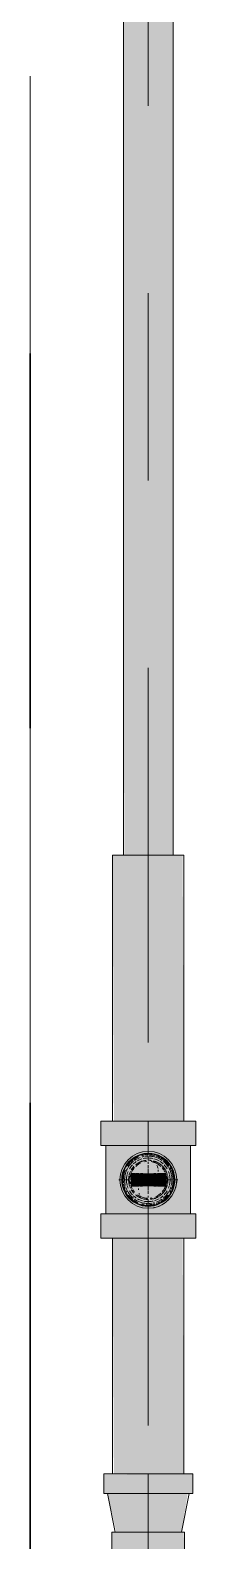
# Model space of a CAD drawing. Header units: millimetres. Extents: x -4000 to 187956, y -58990 to 162485.
# Drawn here: x 89150 to 89290, y 134144 to 135424 of the extents above; entities that cross this region are included whole.
import ezdxf

# ---------------------------------------------------------------- set-up
doc = ezdxf.new("R2010")
doc.units = ezdxf.units.MM
for name, pattern in [('Dash 1_16_', [317.5, 158.75, -158.75]), ('Grid Line', [2222.5, 1270, -317.5, 317.5, -317.5]), ('Grid Line 12_5mm', [2150, 1250, -300, 300, -300])]:
    doc.linetypes.add(name, pattern=pattern)
for name, color, linetype, lineweight in [('F-SPRN', 3, 'Continuous', 9), ('P-PIPE', 3, 'Continuous', 9), ('P-PIPE-CNTR', 3, 'Continuous', 9), ('S-GRID', 1, 'Continuous', 30)]:
    doc.layers.add(name, color=color, linetype=linetype, lineweight=lineweight)

# ---------------------------------------------------------------- blocks, each defined once
blk = doc.blocks.new('CMF2_NHAXUONG_A_rvt-1-FFS - TANG 1')
at = {"layer": 'S-GRID', "linetype": 'Grid Line 12_5mm', "lineweight": 9}
blk.add_line((89150, 161185.2), (89150, -16487.4), dxfattribs=at)
blk = doc.blocks.new('Sprinkler_Up - DN20-V339-FFS - TANG 1')
at = {"layer": 'F-SPRN', "transparency": 33554534}
for points in [[(-13.5, 0), (-3.9, 0.7), (-1.7, 2.9), (-1.2, 3.5), (-0.4, 5.6), (0.6, 4), (1.2, 3.5), (1.7, 2.9), (4.6, 0), (22, 0.9), (18, 13.1), (6.9, 21.2), (-6.9, 21.2), (-18, 13.1), (-22.2, 0)], [(0, -16.7), (4.3, -16.1), (11.8, -11.8), (16.1, -4.3), (15.3, 5.6), (11.8, 11.8), (8.3, 14.4), (0, 16.7), (-4.3, 16.1), (-11.8, 11.8), (-16.1, 4.3), (-16.1, -4.3), (-11.8, -11.8), (-8.3, -14.4)], [(0, -15.6), (7.8, -13.5), (13.5, -7.8), (15.1, -4), (14.4, 5.6), (13.5, 7.8), (7.8, 13.5), (0, 15.6), (-7.8, 13.5), (-11, 11), (-15.1, 4), (-15.1, -4), (-11, -11), (-7.8, -13.5)], [(-6.9, -21.2), (6.9, -21.2), (18, -13.1), (22, 0), (3.9, -0.7), (1.7, -2.9), (1.2, -3.5), (0.6, -4), (-0.6, -4), (-1.2, -3.5), (-1.7, -2.9), (-4.6, 0), (-22.2, 0), (-18, -13.1), (-12.4, -17.1)], [(-10.9, -5.5), (-10.9, 5.4), (-14.5, 5.4), (-14.5, -5.5)], [(-7.7, -5.5), (-7.7, 5.4), (-10.9, 5.4), (-10.9, -5.5)], [(0, -5.5), (0, 5.4), (-7.7, 5.4), (-7.7, -5.5)], [(0, 0), (5.7, 0), (2.9, 4.9), (-2.9, 4.9), (-5.7, 0)], [(2.9, -4.9), (5.7, 0), (-5.7, 0), (-2.9, -4.9)], [(0, 0), (4.6, 0), (0, 4.6), (-4.6, 0)], [(0, -4.6), (4.6, 0), (-4.6, 0)], [(0, -2.6), (1.3, 0), (-1.8, 0)], [(-1.3, 0), (1.8, 0), (0, 2.6)], [(7.7, -5.5), (7.7, 5.4), (0, 5.4), (0, -5.5)], [(10.9, -5.5), (10.9, 5.4), (7.7, 5.4), (7.7, -5.5)], [(14.5, -5.5), (14.5, 5.4), (10.9, 5.4), (10.9, -5.5)]]:
    blk.add_hatch(color=1, dxfattribs=at).paths.add_polyline_path(points)
at = {"layer": 'F-SPRN', "color": 1}
for p, q in [((-11.5, 5.4), (-14.5, 5.4)), ((-14.5, 5.4), (-11.3, 5.4)), ((-14.5, 5.4), (-14.5, 3.7)), ((-14.5, 3.3), (-14.5, 0)), ((-11.5, 5.4), (-11.5, 4)), ((-10.9, 1.9), (-10.9, 3.6)), ((-10.8, 5.4), (-8, 5.4)), ((-8.1, 5.4), (-10.8, 5.4)), ((-8.1, 5.4), (-8.1, 2.8)), ((-8.1, 2.5), (-8.1, 0.7)), ((-7.7, 4.8), (-7.7, 2.7)), ((-7.7, 4.8), (-7.7, 2.7)), ((-7.7, 2.1), (-7.7, 0.5)), ((-7.7, 2.1), (-7.7, 0.5)), ((-6.7, 5.4), (-4.7, 5.4)), ((-5.8, 3.8), (-5.8, 2.2)), ((-2.1, 0), (-2.1, 0)), ((-2.1, 0), (-2.1, -0.1)), ((0, 2.1), (-0.1, 2.1)), ((2.1, 0), (2.1, 0.1)), ((2.1, 0), (2.1, 0)), ((4.7, 5.4), (6.5, 5.4)), ((7.7, 5.4), (10.8, 5.4)), ((7.7, 5.2), (7.7, 2.7)), ((7.7, 5.2), (7.7, 2.7)), ((7.7, 2.3), (7.7, 0.5)), ((7.7, 2.3), (7.7, 0.5)), ((10.8, 5.4), (8.1, 5.4)), ((8.1, 5.4), (8.1, 2.8)), ((8.1, 2.5), (8.1, 0.4)), ((10.9, 5.4), (14.5, 5.4)), ((10.9, 3.6), (10.9, 0.2)), ((14.5, 5.4), (11.5, 5.4)), ((11.5, 5.4), (11.5, 4)), ((11.5, 3), (11.5, 0.2)), ((14.5, 5.4), (14.5, -5.5)), ((-14.5, -1.3), (-14.5, -3.7)), ((-11.1, -5.5), (-14.5, -5.5)), ((-14.5, -5.5), (-11.5, -5.5)), ((-10.9, -2.6), (-10.9, -1.3)), ((-10.8, -5.5), (-8.1, -5.5)), ((-7.8, -5.5), (-10.8, -5.5)), ((-8.1, -4.2), (-8.1, -5.5)), ((-7.7, -2.7), (-7.7, -4)), ((-7.7, -2.7), (-7.7, -4)), ((-7, -5.5), (-5.8, -5.5)), ((-4.8, -5.5), (-7, -5.5)), ((-5.8, -2.3), (-5.8, -3.8)), ((-2.1, -0.3), (-2, -0.4)), ((-2, -0.4), (-2, -0.5)), ((-2, -0.5), (-2, -0.6)), ((-2, -0.6), (-2, -0.7)), ((-2, -0.7), (-1.9, -0.7)), ((-1.9, -0.7), (-1.9, -0.8)), ((-1.9, -0.8), (-1.9, -0.9)), ((-1.9, -0.9), (-1.8, -1)), ((-1.8, -1), (-1.8, -1.1)), ((-1.8, -1), (-1.8, -1)), ((-1.8, -1.1), (-1.7, -1.2)), ((-1.7, -1.2), (-1.6, -1.3)), ((-1.7, -1.2), (-1.7, -1.2)), ((-1.6, -1.3), (-1.6, -1.4)), ((-1.6, -1.4), (-1.5, -1.4)), ((-1.5, -1.4), (-1.4, -1.5)), ((-1.4, -1.5), (-1.3, -1.6)), ((-1.4, -1.5), (-1.4, -1.5)), ((-1.3, -1.6), (-1.3, -1.7)), ((-1.3, -1.7), (-1.2, -1.7)), ((-1.2, -1.7), (-1.1, -1.7)), ((-1.1, -1.7), (-1.1, -1.8)), ((-1.1, -1.8), (-1, -1.8)), ((-1, -1.8), (-0.9, -1.9)), ((-0.9, -1.9), (-0.8, -1.9)), ((-0.8, -1.9), (-0.7, -2)), ((-0.8, -1.9), (-0.8, -1.9)), ((-0.7, -2), (-0.6, -2)), ((-0.6, -2), (-0.5, -2)), ((-0.5, -2), (-0.4, -2)), ((-0.4, -2), (-0.3, -2.1)), ((-0.4, -2), (-0.4, -2)), ((-0.3, -2.1), (-0.2, -2.1)), ((-0.2, -2.1), (-0.1, -2.1)), ((-0.1, -2.1), (0, -2.1)), ((0, -2.1), (0.1, -2.1)), ((0.1, -2.1), (0.2, -2.1)), ((0.1, -2.1), (0.1, -2.1)), ((0.2, -2.1), (0.3, -2.1)), ((0.3, -2.1), (0.4, -2)), ((0.4, -2), (0.5, -2)), ((0.5, -2), (0.6, -2)), ((0.6, -2), (0.7, -2)), ((0.6, -2), (0.6, -2)), ((0.7, -2), (0.8, -1.9)), ((0.8, -1.9), (0.9, -1.9)), ((0.9, -1.9), (1, -1.8)), ((0.9, -1.9), (0.9, -1.9)), ((1, -1.8), (1.1, -1.8)), ((1.1, -1.8), (1.2, -1.7)), ((1.2, -1.7), (1.3, -1.6)), ((1.2, -1.7), (1.2, -1.7)), ((1.3, -1.6), (1.4, -1.6)), ((1.4, -1.5), (1.5, -1.5)), ((1.4, -1.6), (1.4, -1.5)), ((1.5, -1.4), (1.6, -1.3)), ((1.5, -1.5), (1.5, -1.4)), ((1.6, -1.3), (1.7, -1.2)), ((1.6, -1.3), (1.6, -1.3)), ((1.7, -1.1), (1.8, -1.1)), ((1.7, -1.2), (1.7, -1.1)), ((1.8, -1), (1.9, -0.9)), ((1.8, -1.1), (1.8, -1)), ((1.9, -0.8), (2, -0.7)), ((1.9, -0.8), (1.9, -0.8)), ((1.9, -0.9), (1.9, -0.8)), ((2, -0.4), (2.1, -0.3)), ((2, -0.5), (2, -0.4)), ((2, -0.5), (2, -0.5)), ((2, -0.6), (2, -0.5)), ((2, -0.7), (2, -0.6)), ((2.1, -0.1), (2.1, 0)), ((2.1, -0.2), (2.1, -0.1)), ((2.1, -0.3), (2.1, -0.2)), ((7, -5.5), (4.8, -5.5)), ((5.8, -2.2), (5.8, -3.8)), ((5.8, -5.5), (7, -5.5)), ((7.7, -0.5), (7.7, -2.3)), ((7.7, -0.5), (7.7, -2.3)), ((7.7, -2.7), (7.7, -5.4)), ((7.7, -2.7), (7.7, -5.4)), ((10.8, -5.5), (7.7, -5.5)), ((8.1, -0.4), (8.1, -2.5)), ((8.1, -2.8), (8.1, -5.5)), ((8.1, -5.5), (10.8, -5.5)), ((10.9, -0.2), (10.9, -3.6)), ((14.5, -5.5), (10.9, -5.5)), ((11.5, -0.2), (11.5, -3)), ((11.5, -4), (11.5, -5.5)), ((11.5, -5.5), (14.5, -5.5))]:
    blk.add_line(p, q, dxfattribs=at)
at = {"layer": 'F-SPRN', "color": 1, "flags": 128}
for points in [[(-0.6, 2), (-0.7, 2), (-0.8, 1.9), (-0.9, 1.9), (-0.9, 1.9), (-1, 1.8), (-1.1, 1.8), (-1.2, 1.7), (-1.2, 1.7), (-1.3, 1.6), (-1.4, 1.6), (-1.4, 1.5), (-1.5, 1.5), (-1.5, 1.4), (-1.6, 1.3), (-1.6, 1.3), (-1.7, 1.2), (-1.7, 1.1), (-1.8, 1.1), (-1.8, 1), (-1.9, 0.9), (-1.9, 0.8), (-1.9, 0.8), (-2, 0.7), (-2, 0.6), (-2, 0.5), (-2, 0.5), (-2, 0.4), (-2.1, 0.3), (-2.1, 0.2), (-2.1, 0.1), (-2.1, 0)], [(-0.5, 2), (-0.6, 2), (-0.6, 2)], [(-0.1, 2.1), (-0.1, 2.1), (-0.2, 2.1), (-0.3, 2.1), (-0.4, 2), (-0.5, 2)], [(2.1, 0.1), (2.1, 0.2), (2.1, 0.2), (2.1, 0.3), (2, 0.4), (2, 0.5), (2, 0.6), (2, 0.7), (1.9, 0.7), (1.9, 0.8), (1.9, 0.9), (1.8, 1), (1.8, 1), (1.8, 1.1), (1.7, 1.2), (1.7, 1.2), (1.6, 1.3), (1.6, 1.4), (1.5, 1.4), (1.4, 1.5), (1.4, 1.5), (1.3, 1.6), (1.3, 1.7), (1.2, 1.7), (1.1, 1.7), (1.1, 1.8), (1, 1.8), (0.9, 1.9), (0.8, 1.9), (0.8, 1.9), (0.7, 2), (0.6, 2), (0.5, 2), (0.4, 2), (0.4, 2), (0.3, 2.1), (0.2, 2.1), (0.1, 2.1), (0, 2.1)], [(-2.1, -0.1), (-2.1, -0.2), (-2.1, -0.2), (-2.1, -0.3)]]:
    blk.add_lwpolyline(points, dxfattribs=at)
at = {"layer": 'F-SPRN', "color": 1}
for radius, start, end in [(22.2, 360, 180), (21.9, 126.6942, 143.2701), (21.9, 108.2621, 125.7507), (16.7, 121.4181, 130.5751), (16.7, 121.4181, 130.5751), (15.6, 120.5262, 133.2078), (15.6, 120.5262, 133.2078), (16.7, 106.5995, 120), (16.7, 106.5995, 120), (15.6, 114.4363, 119.9813), (15.6, 114.4363, 119.9813), (21.9, 99.348, 107.901), (16.7, 96.4143, 105), (16.7, 96.4143, 105), (21.9, 90.145, 98.8503), (15.6, 95.5762, 100.6843), (15.6, 95.5762, 100.6843), (16.7, 83.0684, 90), (16.7, 83.0684, 90), (21.9, 72.5583, 89.4624), (15.6, 75.573, 80.5892), (15.6, 75.573, 80.5892), (15.6, 67.5614, 74.5481), (15.6, 67.5614, 74.5481), (16.7, 60, 75), (16.7, 60, 75), (15.6, 60.0187, 65.5637), (15.6, 60.0187, 65.5637), (21.9, 54.2493, 71.7379), (15.6, 46.7922, 60), (15.6, 46.7922, 60), (16.7, 49.4249, 58.5819), (16.7, 49.4249, 58.5819), (21.9, 36.7299, 53.3058), (21.9, 165.6773, 179.2615), (21.9, 144.7698, 164.2226), (16.7, 167.6802, 180), (16.7, 167.6802, 180), (16.7, 155.3879, 164.9693), (16.7, 155.3879, 164.9693), (15.6, 166.4265, 180), (15.6, 166.4265, 180), (15.6, 158.6068, 165), (15.6, 158.6068, 165), (16.7, 136.7213, 149.931), (16.7, 136.7213, 149.931), (15.6, 150.9409, 156.3845), (15.6, 150.9409, 156.3845), (15.6, 138.4214, 150), (15.6, 138.4214, 150), (4.63, 155.7832, 180), (4.63, 155.7832, 180), (4.63, 109.0192, 138.2703), (4.63, 109.0192, 138.2703), (2.56, 109.0192, 168.8278), (2.56, 109.0192, 168.8278), (2.04, 109.0192, 180), (4.63, 17.9592, 90), (4.63, 17.9592, 90), (3.81, 57.0577, 90), (2.56, 14.5599, 90), (2.56, 14.5599, 90), (2.04, 10.4703, 90), (3.81, 16.1605, 43.8358), (15.6, 30, 41.5786), (15.6, 30, 41.5786), (16.7, 30, 43.2787), (16.7, 30, 43.2787), (15.6, 23.6155, 29.5646), (15.6, 23.6155, 29.5646), (15.6, 15, 21.3932), (15.6, 15, 21.3932), (16.7, 15, 24.6121), (16.7, 15, 24.6121), (15.6, 360, 13.6618), (15.6, 0, 13.6618), (16.7, 360, 12.3198), (16.7, 0, 12.3198), (21.9, 15.7774, 35.2302), (21.9, 0.7385, 14.3227), (22.2, 180, 360), (21.9, 180.7385, 194.3227), (21.9, 195.1849, 215.2302), (16.7, 180, 192.3198), (16.7, 180, 192.3198), (16.7, 195.0307, 204.6121), (16.7, 195.0307, 204.6121), (15.6, 181.9082, 193.6618), (15.6, 181.9082, 193.6618), (15.6, 197.3339, 209.5646), (15.6, 197.3339, 209.5646), (16.7, 210.069, 223.2787), (16.7, 210.069, 223.2787), (15.6, 212.5472, 221.5786), (15.6, 212.5472, 221.5786), (16.7, 229.4249, 238.5819), (16.7, 229.4249, 238.5819), (15.6, 233.795, 240), (15.6, 233.795, 240), (4.63, 197.9592, 0), (4.63, 197.9592, 270), (3.81, 196.1605, 360), (2.56, 191.1677, 270), (2.56, 191.1677, 270), (2.04, 190.4703, 270), (4.63, 270, 360), (2.04, 270, 0), (2.56, 270, 0), (2.56, 270, 360), (15.6, 300, 313.2078), (15.6, 300, 313.2078), (16.7, 301.4181, 310.5751), (16.7, 301.4181, 310.5751), (15.6, 318.4214, 330), (15.6, 318.4214, 330), (16.7, 316.7213, 330), (16.7, 316.7213, 330), (15.6, 330.4354, 345), (15.6, 330.4354, 336.3845), (15.6, 339.6139, 345), (15.6, 346.3382, 360), (15.6, 346.3382, 360), (16.7, 335.3879, 345), (16.7, 335.3879, 345), (16.7, 347.6802, 360), (16.7, 347.6802, 360), (21.9, 324.7698, 344.8151), (21.9, 345.6773, 359.2615), (21.9, 216.7299, 233.3058), (21.9, 234.2493, 251.7379), (16.7, 240, 255), (16.7, 240, 255), (15.6, 240.0187, 254.5481), (15.6, 240.0187, 254.5481), (21.9, 252.5583, 269.4624), (15.6, 255, 267.64), (15.6, 255, 267.64), (16.7, 263.0684, 270), (16.7, 263.0684, 270), (21.9, 270.145, 278.8503), (15.6, 275.5762, 280.6843), (15.6, 275.5762, 280.6843), (16.7, 276.4143, 285), (16.7, 276.4143, 285), (21.9, 279.348, 287.901), (16.7, 286.5995, 300), (16.7, 286.5995, 300), (15.6, 294.4363, 299.9813), (15.6, 294.4363, 299.9813), (21.9, 288.2621, 305.7507), (21.9, 306.6942, 323.2701)]:
    blk.add_arc((0, 0), radius, start, end, dxfattribs=at)
blk = doc.blocks.new('Steel_Transition_Threaded_HoaPhat - Standard-V347-FFS - TANG 1')
at = {"layer": 'P-PIPE', "lineweight": 13, "transparency": 33554534}
h = blk.add_hatch(color=1, dxfattribs=at)
h.paths.add_polyline_path([(89250, 134427.6), (89255.8, 134428.4), (89261.3, 134430.6), (89265.9, 134434.2), (89269.5, 134438.8), (89272, 134445.9), (89272, 134454.2), (89271.7, 134455.9), (89269.5, 134461.3), (89265.9, 134466), (89261.3, 134469.6), (89255.8, 134471.8), (89250, 134472.6), (89244.2, 134471.8), (89238.8, 134469.6), (89234.1, 134466), (89230.5, 134461.3), (89228.2, 134455.7), (89227.5, 134450.1), (89228.3, 134444.3), (89230.5, 134438.8), (89234.1, 134434.2), (89238.8, 134430.6), (89244.2, 134428.4)])
h.paths.add_polyline_path([(89250, 134430), (89244.8, 134430.7), (89240, 134432.7), (89235.8, 134435.9), (89232.6, 134440), (89230.6, 134444.9), (89229.9, 134450.1), (89230.8, 134455.7), (89232.6, 134460.1), (89235.8, 134464.3), (89240, 134467.5), (89244.8, 134469.5), (89250, 134470.2), (89255.2, 134469.5), (89260.1, 134467.5), (89264.2, 134464.3), (89267.4, 134460.1), (89269.4, 134455.3), (89270.1, 134450.1), (89269.4, 134444.9), (89267.4, 134440), (89264.2, 134435.9), (89260.1, 134432.7), (89255.2, 134430.7)])
for points in [[(89250, 134430), (89250, 134433.7), (89241.8, 134435.9), (89235.8, 134441.9), (89233.6, 134450.1), (89235.8, 134458.3), (89241.8, 134464.3), (89250, 134466.5), (89250, 134470.2), (89244.8, 134469.5), (89240, 134467.5), (89235.8, 134464.3), (89232.6, 134460.1), (89230.6, 134455.3), (89229.9, 134450.1), (89230.6, 134444.9), (89232.6, 134440), (89235.8, 134435.9), (89240, 134432.7), (89244.8, 134430.7)], [(89250, 134430), (89255.2, 134430.7), (89260.1, 134432.7), (89264.2, 134435.9), (89267.4, 134440), (89269.4, 134444.9), (89270.1, 134450.1), (89269.2, 134455.7), (89267.4, 134460.1), (89264.2, 134464.3), (89260.1, 134467.5), (89255.2, 134469.5), (89250, 134470.2), (89250, 134466.5), (89258.2, 134464.3), (89264.2, 134458.3), (89266.4, 134450.1), (89264.2, 134441.9), (89258.2, 134435.9), (89250, 134433.7)], [(89250, 134431.6), (89254.8, 134432.2), (89259.3, 134434.1), (89263.1, 134437), (89266, 134440.8), (89267.9, 134445.3), (89268.5, 134450.1), (89267.5, 134455.7), (89266, 134459.3), (89263.1, 134463.2), (89259.3, 134466.1), (89254.8, 134468), (89250, 134468.6), (89245.2, 134468), (89240.8, 134466.1), (89236.9, 134463.2), (89232.5, 134455.7), (89232.1, 134454.9), (89231.5, 134450.1), (89232.1, 134445.3), (89234, 134440.8), (89236.9, 134437), (89240.8, 134434.1), (89245.2, 134432.2)]]:
    blk.add_hatch(color=1, dxfattribs=at).paths.add_polyline_path(points)
at = {"layer": 'P-PIPE', "color": 20, "lineweight": 13}
for radius, start, end in [(22.5, 90, 270), (22.5, 90, 165), (20.1, 109.6859, 125.0043), (20.1, 100.9975, 105), (20.1, 90.5246, 98.5089), (22.5, 270, 90), (22.5, 30, 90), (20.1, 75.0607, 87.9279), (20.1, 54.9957, 75), (20.1, 150, 162.7449), (18.5, 157.6232, 165), (18.5, 157.6232, 165), (20.1, 128.8856, 148.1553), (18.5, 136.4297, 150), (18.5, 136.4297, 150), (16.4, 143.5463, 150), (18.5, 123.4976, 133.2041), (18.5, 123.4976, 133.2041), (16.4, 121.0738, 128.0319), (18.5, 106.819, 120), (18.5, 106.819, 120), (16.4, 113.4045, 120), (16.4, 107.4657, 111.9681), (18.5, 91.4353, 103.2046), (18.5, 91.4353, 103.2046), (16.4, 96.2132, 104.6042), (18.5, 78.0986, 90), (18.5, 78.0986, 90), (18.5, 60, 75), (18.5, 60, 75), (16.4, 66.9681, 72.9388), (16.4, 60.5934, 66.5955), (18.5, 46.7959, 56.5024), (18.5, 46.7959, 56.5024), (20.1, 31.8447, 51.1144), (18.5, 30, 43.5703), (18.5, 30, 43.5703), (18.5, 15, 22.3768), (18.5, 17.8713, 22.3768), (20.1, 17.2551, 30), (22.5, 15, 30), (22.5, 165.4667, 270), (22.5, 165, 165.4667), (20.1, 166.0499, 193.9501), (20.1, 163.6386, 165), (20.1, 197.2551, 210), (18.5, 166.5939, 193.4061), (18.5, 166.5939, 180), (18.5, 180, 193.4061), (18.5, 195, 202.3768), (18.5, 195, 202.3768), (16.4, 180.8106, 191.4533), (16.4, 168.5467, 175.1607), (22.5, 270, 14.5333), (16.4, 338.0319, 342.8691), (16.4, 351.9681, 0), (16.4, 0, 6.4537), (18.5, 337.6232, 345), (18.5, 337.6232, 345), (20.1, 330, 342.7449), (18.5, 15, 17.8713), (18.5, 346.5939, 13.4061), (18.5, 0, 13.4061), (18.5, 346.5939, 0), (20.1, 15, 16.3614), (20.1, 0, 13.9501), (20.1, 346.0499, 0), (22.5, 14.5333, 15), (20.1, 211.8447, 231.1144), (18.5, 210, 223.5703), (18.5, 210, 223.5703), (16.4, 210.6635, 216.4537), (18.5, 226.7959, 236.5024), (18.5, 226.7959, 236.5024), (20.1, 234.9957, 255), (18.5, 240, 255), (18.5, 240, 255), (16.4, 240, 246.5955), (20.1, 255.0607, 267.9279), (18.5, 258.0986, 270), (18.5, 258.0986, 270), (16.4, 264.1652, 268.506), (18.5, 271.4353, 283.2046), (18.5, 271.4353, 283.2046), (16.4, 276.2132, 283.9063), (20.1, 280.9975, 285), (16.4, 287.4657, 291.9681), (18.5, 286.819, 300), (18.5, 286.819, 300), (16.4, 293.5463, 300), (20.1, 289.6859, 305.0043), (18.5, 303.4976, 313.2041), (18.5, 303.4976, 313.2041), (20.1, 308.8856, 328.1553), (18.5, 316.4297, 330), (18.5, 316.4297, 330), (20.1, 270.5246, 278.5089)]:
    blk.add_arc((89250, 134450.1), radius, start, end, dxfattribs=at)

msp = doc.modelspace()

# ---------------------------------------------------------------- block references
at = {"lineweight": 5}
msp.add_blockref('CMF2_NHAXUONG_A_rvt-1-FFS - TANG 1', (0, 0), dxfattribs=at)

# ---------------------------------------------------------------- next in the draw order: hatches: boundary and pattern name
at = {"layer": 'P-PIPE', "transparency": 33554534}
for points in [[(89250, 134725.1), (89250, 136406.5), (89228.9, 136406.5), (89229.6, 134725.1), (89244.5, 134725.1)], [(89250, 134725.1), (89271.1, 134725.1), (89270.4, 136406.5), (89250, 136406.5), (89250, 135076.2)], [(89228.7, 134499.7), (89250, 134499.7), (89250, 134725.1), (89219.8, 134725.1), (89220.9, 134499.7), (89223.9, 134499.7)], [(89271.3, 134499.7), (89280.2, 134499.7), (89279.1, 134725.1), (89250, 134725.1), (89250, 134499.7), (89265.1, 134499.7)], [(89239.6, 134479.1), (89250, 134479.1), (89250, 134499.7), (89209.8, 134499.7), (89209.8, 134479.1), (89229.9, 134479.1)], [(89250, 134479.1), (89290.2, 134479.1), (89290.2, 134499.7), (89250, 134499.7), (89250, 134492.2)], [(89250, 134421.3), (89250, 134428.9), (89242.6, 134430.3), (89236.3, 134433.9), (89231.7, 134439.4), (89229.2, 134446.3), (89229.9, 134455.7), (89231.7, 134460.7), (89236.4, 134466.2), (89242.6, 134469.9), (89250, 134471.2), (89250, 134479.1), (89214.1, 134479.1), (89214.1, 134421.3), (89247.7, 134421.3)], [(89250, 134426), (89256.2, 134426.8), (89262.1, 134429.2), (89267.1, 134433), (89272, 134440.6), (89273.3, 134443.8), (89274.1, 134450.1), (89272, 134459.6), (89270.9, 134462.1), (89267.1, 134467.1), (89262.1, 134471), (89256.2, 134473.4), (89250, 134474.2), (89243.8, 134473.4), (89237.9, 134471), (89233, 134467.1), (89229.1, 134462.1), (89226.6, 134455.7), (89225.9, 134450.1), (89226.7, 134443.8), (89229.1, 134438), (89233, 134433), (89237.9, 134429.2), (89243.8, 134426.8)], [(89284.7, 134421.3), (89285.9, 134421.3), (89285.9, 134479.1), (89250, 134479.1), (89250, 134471.2), (89257.4, 134469.9), (89263.7, 134466.2), (89268.3, 134460.7), (89270.8, 134453.8), (89270.8, 134446.3), (89268.3, 134439.4), (89263.7, 134433.9), (89257.4, 134430.3), (89250, 134428.9), (89250, 134421.3), (89281.1, 134421.3)], [(89241.7, 134435.6), (89242.8, 134437.6), (89241.7, 134441.7), (89242.8, 134445.9), (89245.8, 134449), (89257.2, 134454.3), (89258.4, 134458.4), (89257.2, 134462.6), (89255.9, 134464.3), (89250, 134466.8), (89241.7, 134464.6), (89235.5, 134458.4), (89233.3, 134450.1), (89235.5, 134441.7), (89238.2, 134438.3)], [(89250, 134433.4), (89258.4, 134435.6), (89261.8, 134438.3), (89266.1, 134445.8), (89266.1, 134454.4), (89261.8, 134461.9), (89258.4, 134464.6), (89250, 134466.8), (89245.7, 134466.2), (89238.2, 134461.9), (89233.9, 134454.4), (89233.9, 134445.8), (89238.2, 134438.3), (89241.7, 134435.6)], [(89250, 134400.6), (89250, 134421.3), (89209.8, 134421.3), (89209.8, 134400.6), (89239.6, 134400.6)], [(89290.2, 134400.6), (89290.2, 134421.3), (89250, 134421.3), (89250, 134400.6), (89288.9, 134400.6)], [(89242.2, 134201.1), (89250, 134201.1), (89250, 134400.6), (89219.8, 134400.6), (89220.9, 134201.1), (89234.9, 134201.1)], [(89250, 134201.1), (89280.2, 134201.1), (89279.1, 134400.6), (89250, 134400.6), (89250, 134346.2)], [(89250, 134184.3), (89287.7, 134184.3), (89287.7, 134201.1), (89212.4, 134200.2), (89212.4, 134184.3), (89240.3, 134184.3)], [(89274.3, 134151.7), (89278.1, 134151.7), (89283.4, 134184.3), (89215.5, 134184.3), (89222.9, 134151.7), (89269.9, 134151.7)], [(89219.2, 134136.8), (89280.8, 134136.8), (89279.8, 134151.7), (89219.2, 134151.7)]]:
    msp.add_hatch(color=1, dxfattribs=at).paths.add_polyline_path(points)

# ---------------------------------------------------------------- next in the draw order: linework, layer by layer
at = {"layer": 'P-PIPE', "color": 20, "lineweight": 13}
for p, q in [((89228.9, 136406.5), (89228.9, 134725.1)), ((89271.1, 134725.1), (89271.1, 136406.5)), ((89219.8, 134725.1), (89219.8, 134499.7)), ((89280.2, 134725.1), (89219.8, 134725.1)), ((89280.2, 134499.7), (89280.2, 134725.1)), ((89209.8, 134499.7), (89209.8, 134479.1)), ((89219.6, 134499.7), (89209.8, 134499.7)), ((89250, 134499.7), (89209.8, 134499.7)), ((89219.8, 134499.7), (89220.9, 134499.7)), ((89221.4, 134499.7), (89278.6, 134499.7)), ((89229.9, 134499.7), (89221.5, 134499.7)), ((89239.6, 134499.7), (89229.9, 134499.7)), ((89250, 134499.7), (89239.6, 134499.7)), ((89260.4, 134499.7), (89250, 134499.7)), ((89290.2, 134499.7), (89250, 134499.7)), ((89270.1, 134499.7), (89260.4, 134499.7)), ((89278.5, 134499.7), (89270.1, 134499.7)), ((89279.1, 134499.7), (89280.2, 134499.7)), ((89290.2, 134499.7), (89280.4, 134499.7)), ((89290.2, 134479.1), (89290.2, 134499.7)), ((89209.8, 134479.1), (89213.9, 134479.1)), ((89209.8, 134479.1), (89250, 134479.1)), ((89214.1, 134479.1), (89214.1, 134421.3)), ((89215.3, 134479.1), (89221.5, 134479.1)), ((89218.9, 134479.1), (89215.3, 134479.1)), ((89239.5, 134479.1), (89215.3, 134479.1)), ((89224.6, 134479.1), (89218.9, 134479.1)), ((89221.5, 134479.1), (89229.9, 134479.1)), ((89232.1, 134479.1), (89224.6, 134479.1)), ((89229.9, 134479.1), (89239.6, 134479.1)), ((89239.5, 134479.1), (89232.1, 134479.1)), ((89240.7, 134479.1), (89250, 134479.1)), ((89250, 134479.1), (89240.7, 134479.1)), ((89250, 134479.1), (89240.7, 134479.1)), ((89250, 134479.1), (89259.3, 134479.1)), ((89250, 134479.1), (89290.2, 134479.1)), ((89259.3, 134479.1), (89250, 134479.1)), ((89259.3, 134479.1), (89250, 134479.1)), ((89260.4, 134479.1), (89270.1, 134479.1)), ((89268, 134479.1), (89260.5, 134479.1)), ((89284.7, 134479.1), (89260.5, 134479.1)), ((89275.4, 134479.1), (89268, 134479.1)), ((89270.1, 134479.1), (89278.5, 134479.1)), ((89281.1, 134479.1), (89275.4, 134479.1)), ((89278.5, 134479.1), (89284.7, 134479.1)), ((89284.7, 134479.1), (89281.1, 134479.1)), ((89285.9, 134421.3), (89285.9, 134479.1)), ((89286.1, 134479.1), (89290.2, 134479.1)), ((89209.8, 134421.3), (89209.8, 134400.6)), ((89211.1, 134421.3), (89209.8, 134421.3)), ((89250, 134421.3), (89209.8, 134421.3)), ((89213.9, 134421.3), (89211.1, 134421.3)), ((89221.5, 134421.3), (89215.3, 134421.3)), ((89215.3, 134421.3), (89218.9, 134421.3)), ((89215.3, 134421.3), (89239.5, 134421.3)), ((89218.9, 134421.3), (89224.6, 134421.3)), ((89229.9, 134421.3), (89221.5, 134421.3)), ((89224.6, 134421.3), (89232.1, 134421.3)), ((89239.6, 134421.3), (89229.9, 134421.3)), ((89232.1, 134421.3), (89239.5, 134421.3)), ((89250, 134421.3), (89240.7, 134421.3)), ((89240.7, 134421.3), (89250, 134421.3)), ((89240.7, 134421.3), (89250, 134421.3)), ((89259.3, 134421.3), (89250, 134421.3)), ((89290.2, 134421.3), (89250, 134421.3)), ((89250, 134421.3), (89259.3, 134421.3)), ((89250, 134421.3), (89259.3, 134421.3)), ((89270.1, 134421.3), (89260.4, 134421.3)), ((89260.5, 134421.3), (89268, 134421.3)), ((89260.5, 134421.3), (89284.7, 134421.3)), ((89268, 134421.3), (89275.4, 134421.3)), ((89278.5, 134421.3), (89270.1, 134421.3)), ((89275.4, 134421.3), (89281.1, 134421.3)), ((89284.7, 134421.3), (89278.5, 134421.3)), ((89281.1, 134421.3), (89284.7, 134421.3)), ((89290.2, 134421.3), (89286.1, 134421.3)), ((89290.2, 134400.6), (89290.2, 134421.3)), ((89209.8, 134400.6), (89219.6, 134400.6)), ((89209.8, 134400.6), (89250, 134400.6)), ((89219.8, 134400.6), (89219.8, 134201.1)), ((89220.9, 134400.6), (89219.8, 134400.6)), ((89278.6, 134400.6), (89221.4, 134400.6)), ((89221.5, 134400.6), (89229.9, 134400.6)), ((89229.9, 134400.6), (89239.6, 134400.6)), ((89239.6, 134400.6), (89250, 134400.6)), ((89250, 134400.6), (89260.4, 134400.6)), ((89250, 134400.6), (89290.2, 134400.6)), ((89260.4, 134400.6), (89270.1, 134400.6)), ((89270.1, 134400.6), (89271.4, 134400.6)), ((89272.1, 134400.6), (89278.5, 134400.6)), ((89280.2, 134400.6), (89279.1, 134400.6)), ((89280.2, 134201.1), (89280.2, 134400.6)), ((89280.4, 134400.6), (89290.2, 134400.6)), ((89212.4, 134201.1), (89212.4, 134184.3)), ((89287.7, 134201.1), (89212.4, 134201.1)), ((89213.6, 134201.1), (89212.4, 134201.1)), ((89219.6, 134201.1), (89213.6, 134201.1)), ((89219.8, 134201.1), (89223.2, 134201.1)), ((89223.4, 134201.1), (89220.6, 134201.1)), ((89231.2, 134201.1), (89223.8, 134201.1)), ((89223.9, 134201.1), (89276.1, 134201.1)), ((89240.3, 134201.1), (89231.2, 134201.1)), ((89250, 134201.1), (89240.3, 134201.1)), ((89259.7, 134201.1), (89250, 134201.1)), ((89268.8, 134201.1), (89259.7, 134201.1)), ((89271.5, 134201.1), (89268.8, 134201.1)), ((89276.2, 134201.1), (89272.1, 134201.1)), ((89279.4, 134201.1), (89276.6, 134201.1)), ((89276.8, 134201.1), (89280.2, 134201.1)), ((89282.6, 134201.1), (89280.4, 134201.1)), ((89286.4, 134201.1), (89282.6, 134201.1)), ((89287.7, 134201.1), (89286.4, 134201.1)), ((89287.7, 134184.3), (89287.7, 134201.1)), ((89212.4, 134184.3), (89215.2, 134184.3)), ((89212.4, 134184.3), (89287.7, 134184.3)), ((89215.2, 134184.3), (89216.4, 134184.3)), ((89215.5, 134184.3), (89221.9, 134151.7)), ((89217.4, 134184.3), (89223.4, 134184.3)), ((89223.4, 134184.3), (89231.2, 134184.3)), ((89231.2, 134184.3), (89240.3, 134184.3)), ((89241, 134184.3), (89250, 134184.3)), ((89250, 134184.3), (89259, 134184.3)), ((89259.7, 134184.3), (89268.8, 134184.3)), ((89268.8, 134184.3), (89276.6, 134184.3)), ((89276.6, 134184.3), (89282.6, 134184.3)), ((89278.1, 134151.7), (89284.5, 134184.3)), ((89283.6, 134184.3), (89284.8, 134184.3)), ((89284.8, 134184.3), (89287.7, 134184.3)), ((89219.2, 134151.7), (89219.2, 134136.8)), ((89280.8, 134151.7), (89219.2, 134151.7)), ((89221.7, 134151.7), (89219.2, 134151.7)), ((89228.2, 134151.7), (89223.3, 134151.7)), ((89234.6, 134151.7), (89228.2, 134151.7)), ((89242, 134151.7), (89234.6, 134151.7)), ((89250, 134151.7), (89242.7, 134151.7)), ((89257.3, 134151.7), (89250, 134151.7)), ((89265.4, 134151.7), (89258, 134151.7)), ((89271.8, 134151.7), (89265.4, 134151.7)), ((89276.7, 134151.7), (89271.8, 134151.7)), ((89280.8, 134151.7), (89278.3, 134151.7)), ((89280.8, 134136.8), (89280.8, 134151.7))]:
    msp.add_line(p, q, dxfattribs=at)
for radius, start, end in [(24.1, 90, 270), (24.1, 90, 270), (21.1, 111.9789, 125.8689), (21.1, 99.731, 105), (21.1, 90, 96.9789), (24.1, 0, 90), (24.1, 270, 90), (21.1, 75, 87.7707), (21.1, 62.2293, 71.1321), (21.1, 156.9789, 164.505), (21.1, 141.9789, 146.1637), (21.1, 137.2293, 141.8404), (21.1, 126.9789, 135), (21.1, 54.1311, 60), (21.1, 38.1596, 53.0211), (21.1, 33.8363, 38.0211), (21.1, 25.3987, 30), (21.1, 15.495, 23.0211), (21.1, 171.9789, 177.9758), (21.1, 182.0242, 186.9789), (21.1, 165.7378, 171.9292), (21.1, 189.3488, 194.2622), (21.1, 164.505, 165), (21.1, 195, 201.9789), (24.1, 270, 345), (21.1, 338.0211, 345), (21.1, 15, 15.495), (21.1, 345.7378, 357.9758), (21.1, 2.2548, 12.7707), (24.1, 345, 0), (21.1, 205.3987, 210), (21.1, 218.1596, 231.9789), (21.1, 234.4236, 245.5764), (21.1, 288.8679, 297.7452), (21.1, 300, 305.8689), (21.1, 308.0211, 321.8404), (21.1, 330, 334.6013), (21.1, 255, 260.6512), (21.1, 264.9275, 270), (21.1, 270, 278.0211), (21.1, 279.731, 285)]:
    msp.add_arc((89250, 134450.1), radius, start, end, dxfattribs=at)
at = {"layer": 'P-PIPE', "color": 1}
for centre, radius, start, end in [((89250, 134450.1), 16.7, 157.579, 164.2722), ((89250, 134458.4), 8.35, 69.0027, 79.2369), ((89250, 134458.4), 8.35, 50.2727, 60.5692), ((89250, 134458.4), 8.35, 20.1285, 29.0413), ((89250, 134458.4), 8.35, 8.0385, 17.9918), ((89250, 134458.4), 8.35, 352.2824, 1.6717), ((89250, 134450.1), 16.7, 46.0317, 57.203), ((89250, 134450.1), 16.7, 32.3031, 45.2846), ((89250, 134450.1), 16.7, 23.4069, 31.0974), ((89250, 134450.1), 16.7, 16.9375, 22.421), ((89250, 134450.1), 16.7, 170.1108, 177.203), ((89250, 134450.1), 16.7, 182.797, 189.8892), ((89250, 134450.1), 16.7, 190.2154, 195.2487), ((89250, 134441.7), 8.35, 131.0366, 150), ((89250, 134441.7), 8.35, 115.6806, 125.5287), ((89250, 134441.7), 8.35, 100.6842, 111.8703), ((89250, 134441.7), 8.35, 90, 100.6842), ((89250, 134458.4), 8.35, 270, 280.6842), ((89250, 134458.4), 8.35, 316.3183, 330), ((89250, 134450.1), 16.7, 328.9026, 336.686), ((89250, 134450.1), 16.7, 337.2636, 343.0625), ((89250, 134450.1), 16.7, 350.1108, 355.6907), ((89250, 134450.1), 16.7, 231.8726, 237.203), ((89250, 134441.7), 8.35, 172.0327, 181.5407), ((89250, 134441.7), 8.35, 199.9004, 209.0413), ((89250, 134450.1), 16.7, 254.7154, 259.6727), ((89250, 134441.7), 8.35, 249.0027, 259.2369), ((89250, 134450.1), 16.7, 264.6626, 270), ((89250, 134450.1), 16.7, 308.1274, 313.9683), ((89250, 134450.1), 16.7, 314.7154, 320.6908)]:
    msp.add_arc(centre, radius, start, end, dxfattribs=at)
at = {"layer": 'P-PIPE-CNTR', "color": 1, "linetype": 'Dash 1_16_'}
for p, q in [((89250, 134725.1), (89250, 136406.5)), ((89250, 134725.1), (89250, 136406.5)), ((89250, 134725.1), (89250, 134499.7)), ((89250, 134725.1), (89250, 134499.7)), ((89250, 134472.6), (89250, 134475.1)), ((89250, 134471.2), (89250, 134472.6)), ((89250, 134468.6), (89250, 134470.2)), ((89250, 134466.8), (89250, 134468.6)), ((89250, 134463.6), (89250, 134465.2)), ((89250, 134459.8), (89250, 134462.6)), ((89250, 134455.7), (89250, 134459.1)), ((89225, 134450.1), (89227.5, 134450.1)), ((89227.8, 134450.1), (89231.5, 134450.1)), ((89231.5, 134450.1), (89233.3, 134450.1)), ((89236.9, 134450.1), (89238.6, 134450.1)), ((89239.1, 134450.1), (89240.4, 134450.1)), ((89240.4, 134450.1), (89242.3, 134450.1)), ((89245.4, 134450.1), (89247.6, 134450.1)), ((89248.7, 134450.1), (89250, 134450.1)), ((89250, 134452.6), (89250, 134454.3)), ((89250, 134450.1), (89250, 134452.1)), ((89250, 134448), (89250, 134450.1)), ((89250, 134450.1), (89251.3, 134450.1)), ((89250, 134445.9), (89250, 134447.5)), ((89250, 134441.1), (89250, 134444.6)), ((89252.4, 134450.1), (89254.6, 134450.1)), ((89255.7, 134450.1), (89263.5, 134450.1)), ((89266.4, 134450.1), (89267.9, 134450.1)), ((89268.5, 134450.1), (89272, 134450.1)), ((89272.5, 134450.1), (89275, 134450.1)), ((89250, 134438.1), (89250, 134440.4)), ((89250, 134435), (89250, 134436.5)), ((89250, 134431.6), (89250, 134433.4)), ((89250, 134430), (89250, 134431.6)), ((89250, 134427.6), (89250, 134428.9)), ((89250, 134425.1), (89250, 134427.6)), ((89250, 134400.6), (89250, 134201.1)), ((89250, 134400.6), (89250, 134201.1))]:
    msp.add_line(p, q, dxfattribs=at)
at = {"layer": 'P-PIPE-CNTR', "color": 20, "lineweight": 13}
for p, q in [((89250, 134474.2), (89250, 134499.7)), ((89250, 134471.2), (89250, 134472.6)), ((89250, 134468.6), (89250, 134470.2)), ((89250, 134466.8), (89250, 134468.6)), ((89250, 134463.6), (89250, 134465.2)), ((89250, 134459.8), (89250, 134462.6)), ((89250, 134456.5), (89250, 134459.1)), ((89250, 134452.6), (89250, 134454.3)), ((89250, 134450.1), (89250, 134452.1)), ((89250, 134448), (89250, 134450.1)), ((89250, 134445.9), (89250, 134447.5)), ((89250, 134441.3), (89250, 134444.6)), ((89250, 134438.1), (89250, 134440.4)), ((89250, 134435), (89250, 134436.5)), ((89250, 134431.6), (89250, 134433.4)), ((89250, 134430), (89250, 134431.6)), ((89250, 134427.6), (89250, 134428.9)), ((89250, 134426), (89250, 134427.6)), ((89250, 134400.6), (89250, 134426)), ((89250, 134201.1), (89250, 134136.8))]:
    msp.add_line(p, q, dxfattribs=at)
at = {"layer": 'S-GRID', "linetype": 'Grid Line'}
msp.add_line((89150, 161185.2), (89150, -16487.4), dxfattribs=at)

# ---------------------------------------------------------------- next in the draw order: block references
at = {"layer": 'F-SPRN', "color": 1}
msp.add_blockref('Sprinkler_Up - DN20-V339-FFS - TANG 1', (89250, 134450.1), dxfattribs=at)
at = {"layer": 'P-PIPE', "color": 20, "lineweight": 13}
msp.add_blockref('Steel_Transition_Threaded_HoaPhat - Standard-V347-FFS - TANG 1', (0, 0), dxfattribs=at)

doc.saveas('drawing.dxf')
